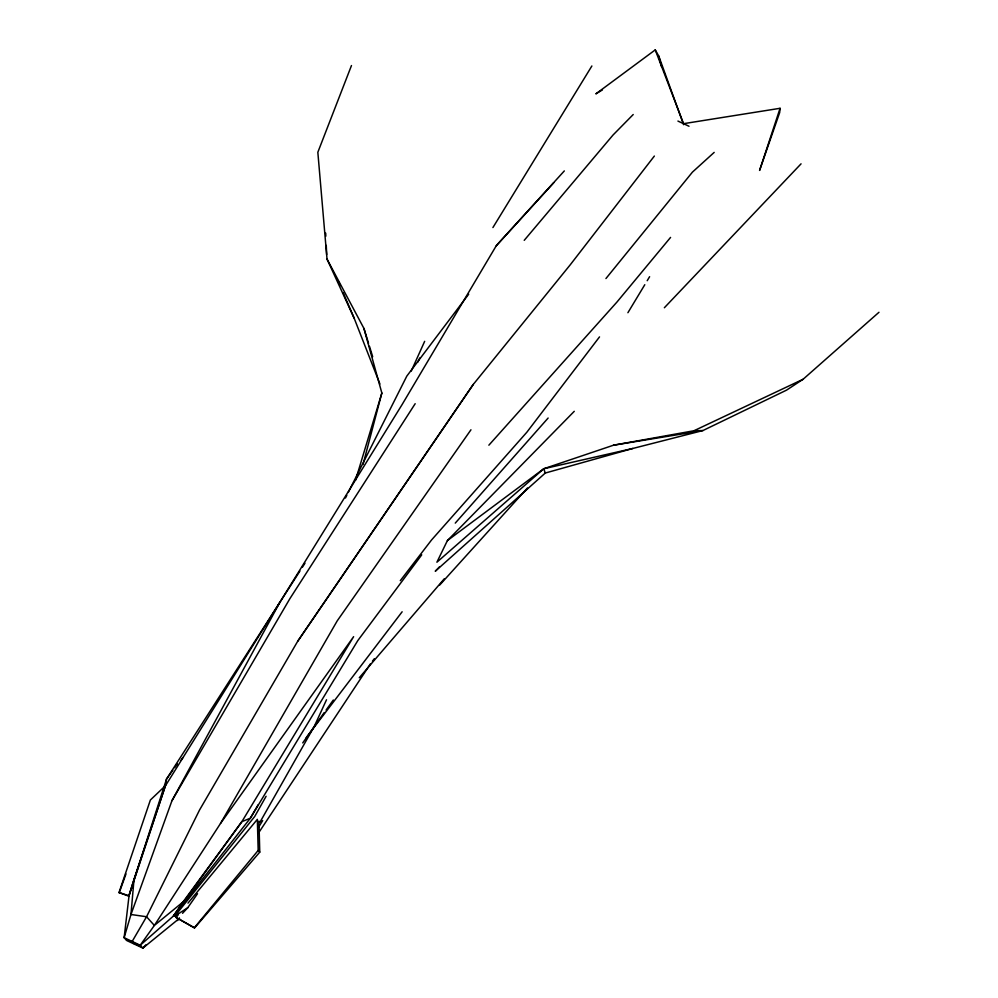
<?xml version="1.0" encoding="UTF-8"?>
<svg xmlns="http://www.w3.org/2000/svg" width="998" height="998" viewBox="0 0 998 998"><rect width="100%" height="100%" fill="white"/><g stroke="black" fill="none" stroke-linecap="round" stroke-linejoin="round"><path stroke-width="1.5" d="M299.911 571.068L166.529 779.051L165.381 785.863L134.031 879.176L130.963 914.492L124.126 937.696L126.796 940.565L142.889 948.1L179.503 918.285M780.074 108.295L779.663 112.587L759.578 170.433L780.074 108.295L683.555 123.677L677.929 121.07M131.998 888.083L133.071 883.804M363.047 464.382L381.847 393.012L363.946 328.454L327.02 259.081L317.838 152.282L351.471 65.544M355.525 480.275L381.847 393.012M134.031 879.176L129.079 895.393L124.126 937.696L140.219 945.231L142.889 948.1L145.933 944.807M129.366 896.379L119.024 892.524L150.386 799.997L165.531 785.613M119.236 892.748L125.985 873.961M564.319 170.92L496.305 245.683L402.094 404.589L279.927 602.206L171.955 800.695L130.963 914.492L146.556 916.75L154.366 925.445L140.219 945.231L173.365 916.102L250.311 818.248L357.783 640.616L421.73 554.851M411.251 371.069L424.661 341.328M326.508 699.785L314.32 726.295L259.979 822.202M417.75 362.174L419.734 357.983M574.262 411.313L447.403 540.579L436.899 562.211L543.76 468.748L613.545 445.195L694.009 430.737L702.904 430.562L786.536 390.143L803.103 379.265L878.976 312.274M345.458 498.027L346.855 495.257M348.24 492.476L406.81 376.109L468.698 294.173M266.104 796.292L254.702 816.514L174.837 916.089L187.711 907.768L197.517 893.709M220.533 823.412L353.616 636.674L241.89 821.641L182.933 902.055L154.366 925.445L220.533 823.412L337.224 620.856L470.956 429.789M654.364 156.05L570.232 264.819L473.239 384.467L297.666 641.315L199.55 809.989L146.556 916.75L132.173 941.451L134.855 944.345M258.12 804.825L250.311 818.248L241.89 821.641L173.365 916.102L182.933 902.055M171.955 800.695L289.857 598.7L415.168 403.703M627.904 312.711L644.795 284.704M647.203 280.7L649.611 276.696M258.632 827.217L262.674 820.568M492.912 227.556L591.876 65.98M279.927 602.206L165.381 785.863L129.079 895.393L166.529 779.051L172.829 770.231M302.444 567.151L304.976 563.234M174.837 916.089L177.37 912.172M258.644 832.831L370.545 663.682M297.666 641.315L473.239 384.467M302.731 742.899L324.275 712.535M181.087 760.089L182.883 757.557M306.211 737.684L402.132 611.786M174.625 767.712L177.332 763.932M326.096 710.027L333.332 700.022M359.28 677.754L444.335 578.74M599.524 336.887L526.832 432.246L431.535 539.993L400.31 580.661M372.429 661.212L374.312 658.742M605.936 278.542L692.425 172.13L714.181 152.395M178.093 915.066L176.11 917.461L194.348 927.753L258.183 850.421L257.347 819.358L187.998 903.103M670.569 237.412L616.914 302.095L488.87 445.183M524.224 240.331L613.046 135.004L633.219 114.52M176.11 917.461L194.56 927.978L259.767 852.13L258.931 821.067M177.469 920.53L179.49 918.197M455.263 523.114L548.127 418.037M439.744 585.003L527.48 487.96M496.305 245.683L553.715 182.759M182.547 913.295L187.711 907.768M664.356 307.746L801.057 163.834M439.569 566.739L435.253 571.255L545.282 473.04L632.869 448.451L702.904 430.562L613.545 445.195M447.403 540.579L543.76 468.748L632.869 448.451M683.605 124.7L658.742 56.025L655.237 49.9L595.868 93.862L602.418 89.92M694.009 430.737L803.103 379.265M119.024 892.524L128.73 895.693M133.021 942.374L125.711 939.255L141.304 946.541M689.007 126.247L683.555 123.665L655.237 49.9M258.183 850.421L259.767 852.13M327.02 259.081L354.103 318.063L379.926 383.993M338.26 281.386L340.093 285.628M343.137 292.676L354.103 318.063M543.76 468.748L545.282 473.04M363.946 328.454L368.536 343.312M369.46 346.294L372.678 356.698M658.742 56.025L661.537 66.529M325.685 233.108L325.835 236.177M326.259 245.383L326.683 254.59"/></g></svg>
